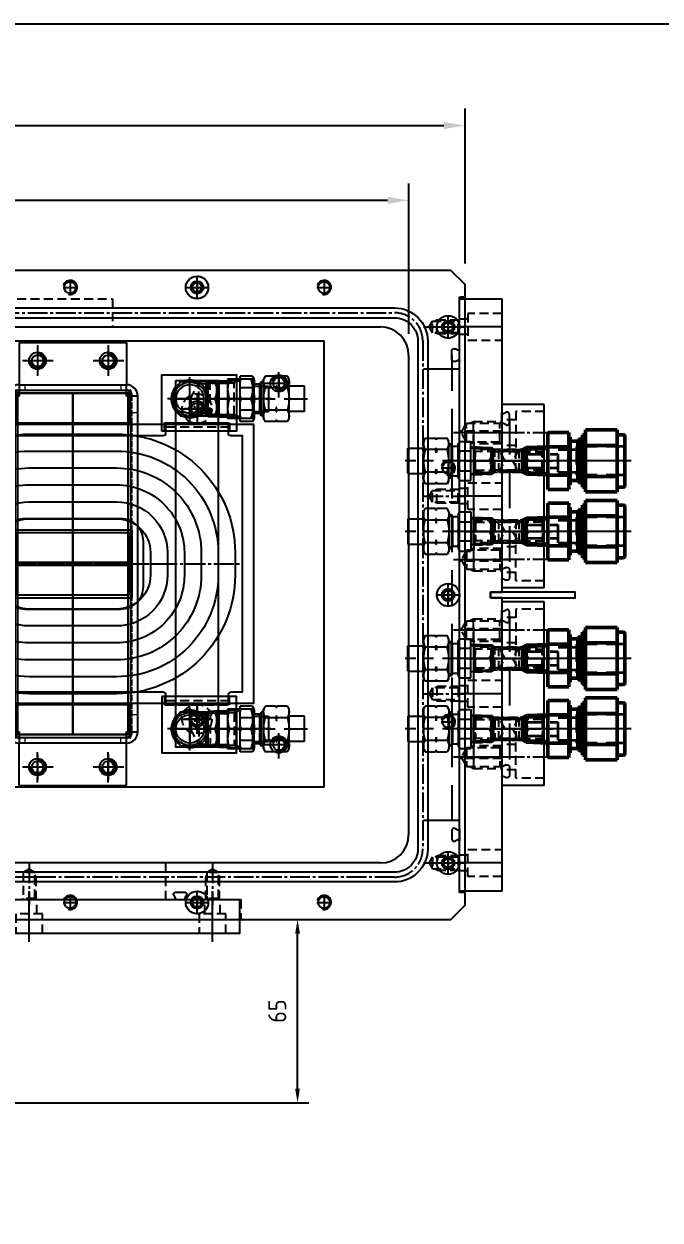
# Model space of a CAD drawing. Header units: millimetres. Extents: x -4251 to 2609, y -1673 to 4048.
# Drawn here: x -3861.2 to -3635.7, y 1297.9 to 1721.9 of the extents above; entities that cross this region are included whole.
import ezdxf

# ---------------------------------------------------------------- set-up
doc = ezdxf.new("R2010")
doc.units = ezdxf.units.MM
for name, pattern in [('CENTER', [50.8, 31.75, -6.35, 6.35, -6.35]), ('CENTER1', [10, 7, -1, 1, -1]), ('CENTER2', [28.575, 19.05, -3.175, 3.175, -3.175]), ('CHAIN', [0.3543, 0.2362, -0.0295, 0.0591, -0.0295]), ('DASHED', [0.2067, 0.1654, -0.0413]), ('HIDDEN', [9.525, 6.35, -3.175]), ('HIDDEN2', [4.7625, 3.175, -1.5875]), ('HIDDENX2', [19.05, 12.7, -6.35])]:
    doc.linetypes.add(name, pattern=pattern)
for name, color, linetype in [('______', 7, 'Continuous'), ('CENTER', 1, 'CENTER'), ('CL', 1, 'CENTER'), ('PV-529CA', 7, 'Continuous'), ('THIN', 3, 'Continuous'), ('가는실선', 6, 'Continuous'), ('가시적인 것(ISO)', 7, 'Continuous'), ('외형선', 7, 'Continuous'), ('중심선', 3, 'CENTER2'), ('피치선', 1, 'Continuous')]:
    doc.layers.add(name, color=color, linetype=linetype)
for name, color, linetype, lineweight in [('가려진 것(ISO)', 2, 'DASHED', 18), ('외형선(ISO)', 7, 'Continuous', 50), ('은선 (ISO)', 2, 'HIDDEN', 35), ('좁은 외형선(ISO)', 7, 'Continuous', 35), ('중심 표식(ISO)', 1, 'Continuous', 25), ('중심선(ISO)', 1, 'CENTER', 25)]:
    doc.layers.add(name, color=color, linetype=linetype, lineweight=lineweight)
doc.styles.get("Standard").update_dxf_attribs({"font": 'ISOCP.SHX', "bigfont": 'WHGTXT.SHX'})
doc.dimstyles.new('PS-2', dxfattribs={"dimscale": 2, "dimtxt": 3.2, "dimasz": 2.5, "dimexe": 2, "dimexo": 2.5, "dimgap": 2, "dimtad": 1, "dimtoh": 1, "dimrnd": 0.05, "dimzin": 12, "dimdsep": 46, "dimtxsty": 'Standard', "dimcen": 0, "dimclrt": 2, "dimazin": 3, "dimtfac": 1, "dimtofl": 0, "dimtmove": 0, "dimatfit": 3, "dimfxl": 0, "dimtolj": 1, "dimtzin": 0, "dimarcsym": 0})
doc.dimstyles.new('PS-3', dxfattribs={"dimscale": 3, "dimtxt": 3.2, "dimasz": 2.5, "dimexe": 2, "dimexo": 2.5, "dimgap": 2, "dimtad": 1, "dimtoh": 1, "dimrnd": 0.05, "dimzin": 12, "dimdsep": 46, "dimtxsty": 'Standard', "dimcen": 0, "dimclrt": 2, "dimazin": 3, "dimtfac": 1, "dimtofl": 0, "dimtmove": 0, "dimatfit": 3, "dimfxl": 0, "dimtolj": 1, "dimtzin": 0, "dimarcsym": 0})

# ---------------------------------------------------------------- blocks, each defined once
blk = doc.blocks.new('A$C56942CC3')
at = {"layer": 'PV-529CA'}
for p, q in [((4.5, 23.25), (-4.5, 23.25)), ((-4.5, 23.25), (-4.5, 17.75)), ((4.5, 23.25), (4.5, 17.75)), ((-7, 17.75), (-8.08, 17.12)), ((-8.08, 17.12), (-8.08, 13.5)), ((-6.06, 17.75), (-7, 17.75)), ((0, 17.75), (-6.06, 17.75)), ((-4.04, 13.5), (-4.04, 17.12)), ((6.06, 17.75), (0, 17.75)), ((4.04, 13.5), (4.04, 17.12)), ((7, 17.75), (6.06, 17.75)), ((7, 17.75), (8.08, 17.12)), ((8.08, 13.5), (8.08, 17.12)), ((-7.58, 13.25), (-8.08, 13.5)), ((-7.58, 13.25), (-8.08, 13)), ((-8.08, 13), (-8.08, 9.37)), ((-7.52, 13.25), (-7.58, 13.25)), ((-2.92, 13.25), (-4.6, 13.25)), ((-4.04, 9.37), (-4.04, 13)), ((4.6, 13.25), (2.92, 13.25)), ((4.04, 9.37), (4.04, 13)), ((7.58, 13.25), (7.52, 13.25)), ((7.58, 13.25), (8.08, 13.5)), ((7.58, 13.25), (8.08, 13)), ((8.08, 9.37), (8.08, 13)), ((-7, 8.75), (-8.08, 9.37)), ((-6.06, 8.75), (-7, 8.75)), ((0, 8.75), (-6.06, 8.75)), ((-6, 8.75), (-6, 7.85)), ((6.06, 8.75), (0, 8.75)), ((6, 8.75), (6, 7.85)), ((7, 8.75), (6.06, 8.75)), ((7, 8.75), (8.08, 9.37)), ((-6, 5.42), (-6.93, 4.88)), ((-6.93, 4.88), (-6.93, 0.92)), ((6, 7.85), (-6, 7.85)), ((-5.25, 7.42), (-6, 7.85)), ((-5.2, 5.42), (-6, 5.42)), ((5.25, 7.42), (-5.25, 7.42)), ((-5.25, 7.42), (-5.25, 5.42)), ((0, 5.42), (-5.2, 5.42)), ((-3.46, 0.92), (-3.46, 4.88)), ((5.2, 5.42), (0, 5.42)), ((3.46, 4.88), (3.46, 0.92)), ((6, 5.42), (5.2, 5.42)), ((5.25, 7.42), (6, 7.85)), ((5.25, 7.42), (5.25, 5.42)), ((6, 5.42), (6.93, 4.88)), ((6.93, 4.88), (6.93, 0.92)), ((-3.46, 0.92), (-6.93, 0.92)), ((-4.67, -6.58), (-4.9, 0.92)), ((3.46, 0.92), (-3.46, 0.92)), ((6.93, 0.92), (3.46, 0.92)), ((4.67, -6.58), (4.9, 0.92)), ((4.67, -6.58), (-4.67, -6.58)), ((-4.15, -7.08), (-4.67, -6.58)), ((4.15, -7.08), (-4.15, -7.08)), ((4.15, -7.08), (4.67, -6.58))]:
    blk.add_line(p, q, dxfattribs=at)
for points, weights in [([(-8.08, 17.12), (-7, 17.75), (-6.06, 17.75)], [1, 1.0379548493, 1]), ([(-6.06, 17.75), (-5.12, 17.75), (-4.04, 17.12)], [1, 1.0379548493, 1]), ([(-4.04, 17.12), (-1.88, 17.75), (0, 17.75)], [1, 1.0379548493, 1]), ([(0, 17.75), (1.88, 17.75), (4.04, 17.12)], [1, 1.0379548493, 1]), ([(4.04, 17.12), (5.12, 17.75), (6.06, 17.75)], [1, 1.0379548493, 1]), ([(6.06, 17.75), (7, 17.75), (8.08, 17.12)], [1, 1.0379548493, 1]), ([(-7.52, 13.25), (-7.79, 13.35), (-8.08, 13.5)], [1, 1.00259269997, 1]), ([(-8.08, 13), (-7.79, 13.14), (-7.52, 13.25)], [1, 1.00259269997, 1]), ([(-4.04, 13.5), (-4.33, 13.35), (-4.6, 13.25)], [1, 1.00259269997, 1]), ([(-4.6, 13.25), (-4.33, 13.14), (-4.04, 13)], [1, 1.00259269997, 1]), ([(-2.92, 13.25), (-3.46, 13.35), (-4.04, 13.5)], [1, 1.00259269997, 1]), ([(-4.04, 13), (-3.46, 13.14), (-2.92, 13.25)], [1, 1.00259269997, 1]), ([(4.04, 13.5), (3.46, 13.35), (2.92, 13.25)], [1, 1.00259269997, 1]), ([(2.92, 13.25), (3.46, 13.14), (4.04, 13)], [1, 1.00259269997, 1]), ([(4.6, 13.25), (4.33, 13.35), (4.04, 13.5)], [1, 1.00259269997, 1]), ([(4.04, 13), (4.33, 13.14), (4.6, 13.25)], [1, 1.00259269997, 1]), ([(8.08, 13.5), (7.79, 13.35), (7.52, 13.25)], [1, 1.00259269997, 1]), ([(7.52, 13.25), (7.79, 13.14), (8.08, 13)], [1, 1.00259269997, 1]), ([(-6.06, 8.75), (-7, 8.75), (-8.08, 9.37)], [1, 1.0379548493, 1]), ([(-4.04, 9.37), (-5.12, 8.75), (-6.06, 8.75)], [1, 1.0379548493, 1]), ([(0, 8.75), (-1.88, 8.75), (-4.04, 9.37)], [1, 1.0379548493, 1]), ([(4.04, 9.37), (1.88, 8.75), (0, 8.75)], [1, 1.0379548493, 1]), ([(6.06, 8.75), (5.12, 8.75), (4.04, 9.37)], [1, 1.0379548493, 1]), ([(8.08, 9.37), (7, 8.75), (6.06, 8.75)], [1, 1.0379548493, 1]), ([(-6.93, 4.88), (-6, 5.42), (-5.2, 5.42)], [1, 1.0379548493, 1]), ([(-5.2, 5.42), (-4.39, 5.42), (-3.46, 4.88)], [1, 1.0379548493, 1]), ([(-3.46, 4.88), (-1.61, 5.42), (0, 5.42)], [1, 1.0379548493, 1]), ([(0, 5.42), (1.61, 5.42), (3.46, 4.88)], [1, 1.0379548493, 1]), ([(3.46, 4.88), (4.39, 5.42), (5.2, 5.42)], [1, 1.0379548493, 1]), ([(5.2, 5.42), (6, 5.42), (6.93, 4.88)], [1, 1.0379548493, 1])]:
    blk.add_rational_spline(points, weights, degree=2, dxfattribs=at)
at = {"layer": '가는실선'}
for p, q in [((-5.5, 8.75), (-5.5, 7.56)), ((5.5, 8.75), (5.5, 7.56)), ((-4.9, 0.92), (-4.37, 0)), ((-4.15, -7.08), (-4.37, 0)), ((4.15, -7.08), (4.37, 0)), ((4.9, 0.92), (4.37, 0))]:
    blk.add_line(p, q, dxfattribs=at)
at = {"layer": '외형선'}
blk.add_line((-4.87, 0), (4.87, 0), dxfattribs=at)
at = {"layer": '중심선'}
blk.add_line((0, -8.08), (0, 24.25), dxfattribs=at)
blk = doc.blocks.new('A$C53572A4F')
at = {"layer": '외형선(ISO)'}
for p, q in [((-16.7, -8.8), (-16.7, 8.8)), ((-14, 9.3), (-16.2, 9.3)), ((-14, -11), (-14, 11)), ((-2.7, 11), (-14, 11)), ((-2.7, 11), (-2.7, -11)), ((-1.7, 9.3), (-2.7, 9.3)), ((-1.7, -9.3), (-1.7, 9.3)), ((3.2, -10.08), (3.2, 10.08)), ((3.2, 10.08), (10.6, 10.08)), ((10.6, 10.08), (10.6, -10.08)), ((-2.7, 5.5), (-14, 5.5)), ((-0.97, 7.94), (-1.7, 7.94)), ((-0.97, -7.94), (-0.97, 7.94)), ((0, 6.98), (-0.97, 7.94)), ((0, 6.98), (0, -6.98)), ((2.7, 6.98), (0, 6.98)), ((2.7, 8.45), (2.7, -8.45)), ((3.2, 8.45), (2.7, 8.45)), ((3.2, 5.04), (10.6, 5.04)), ((18.3, 4.74), (10.6, 4.98)), ((19.6, 4), (18.3, 4.74)), ((18.3, 4.74), (18.3, -4.74)), ((19.6, 4), (19.6, -4)), ((19.6, -4), (18.3, -4.74)), ((-2.7, -5.5), (-14, -5.5)), ((-0.97, -7.94), (-1.7, -7.94)), ((0, -6.98), (-0.97, -7.94)), ((2.7, -6.98), (0, -6.98)), ((3.2, -8.45), (2.7, -8.45)), ((3.2, -5.04), (10.6, -5.04)), ((18.3, -4.74), (10.6, -4.98)), ((-14, -9.3), (-16.2, -9.3)), ((-2.7, -11), (-14, -11)), ((-1.7, -9.3), (-2.7, -9.3)), ((3.2, -10.08), (10.6, -10.08))]:
    blk.add_line(p, q, dxfattribs=at)
for centre, start, end in [((-16.2, 8.8), 90, 180), ((-16.2, -8.8), 180, 270)]:
    blk.add_arc(centre, 0.5, start, end, dxfattribs=at)
at = {"layer": '은선 (ISO)'}
for p, q in [((-16.4, 5.09), (-16.7, 5.39)), ((-16.4, -5.09), (-16.4, 5.09)), ((-16.4, 5.09), (0.5, 5.09)), ((0.5, -5.09), (0.5, 5.09)), ((6.9, 4), (0.5, 4)), ((6.9, 4), (6.9, -4)), ((19.3, 2.4), (6.9, 2.4)), ((19.3, 2.4), (19.6, 2.7)), ((19.3, 2.4), (19.3, -2.4)), ((6.9, -4), (0.5, -4)), ((19.3, -2.4), (6.9, -2.4)), ((19.3, -2.4), (19.6, -2.7)), ((-16.4, -5.09), (-16.7, -5.39)), ((-16.4, -5.09), (0.5, -5.09))]:
    blk.add_line(p, q, dxfattribs=at)
at = {"layer": '좁은 외형선(ISO)'}
for p, q in [((18.3, 3.99), (10.6, 4.22)), ((10.6, -4.22), (18.3, -3.99))]:
    blk.add_line(p, q, dxfattribs=at)
at = {"layer": '중심선(ISO)', "linetype": 'CENTER'}
blk.add_line((-18.9, 0), (23.37, 0), dxfattribs=at)
blk = doc.blocks.new('A$C50AD6EAA')
at = {"color": 1, "linetype": 'CENTER1'}
for p, q in [((374, 138), (374, 148)), ((369, 143), (379, 143)), ((374, 10), (374, 20)), ((369, 15), (379, 15))]:
    blk.add_line(p, q, dxfattribs=at)
at = {"color": 30}
blk.add_lwpolyline([(5, 0), (390, 0), (390, 158), (5, 158), (5, 0)], dxfattribs=at)
blk.add_lwpolyline([(321.5, 17.5), (321.5, 140.5), (280.5, 140.5), (280.5, 17.5)], close=True, dxfattribs=at)
for centre in [(288.5, 151), (313.5, 151), (288.5, 7), (313.5, 7)]:
    blk.add_circle(centre, 2.07)
for centre, radius in [((374, 143), 3), ((345, 134), 2.75), ((345, 24), 2.75), ((374, 15), 3)]:
    blk.add_circle(centre, radius, dxfattribs=at)
at = {"color": 2, "linetype": 'HIDDEN2'}
for centre in [(345, 134), (345, 24)]:
    blk.add_circle(centre, 5.25, dxfattribs=at)
at = {"layer": 'CENTER'}
for p, q in [((345, 139.25), (345, 128.75)), ((339.75, 134), (350.25, 134)), ((345, 18.75), (345, 29.25)), ((339.75, 24), (350.25, 24))]:
    blk.add_line(p, q, dxfattribs=at)
at = {"layer": 'CL'}
for p, q in [((288.5, 155.5), (288.5, 146.5)), ((313.5, 155.5), (313.5, 146.5)), ((293, 151), (284, 151)), ((318, 151), (309, 151)), ((288.5, 11.5), (288.5, 2.5)), ((313.5, 11.5), (313.5, 2.5)), ((293, 7), (284, 7)), ((318, 7), (309, 7))]:
    blk.add_line(p, q, dxfattribs=at)
at = {"layer": '피치선'}
for centre in [(288.5, 151), (313.5, 151), (288.5, 7), (313.5, 7)]:
    blk.add_arc(centre, 2.5, 180, 90, dxfattribs=at)
blk = doc.blocks.new('A$C73990F27')
at = {"color": 30}
blk.add_lwpolyline([(0, 65), (15, 65), (15, -65), (0, -65)], close=True, dxfattribs=at)
for centre in [(7.5, 55), (7.5, -55)]:
    blk.add_circle(centre, 2.07)
at = {"layer": 'CL'}
for p, q in [((7.5, 59.5), (7.5, 50.5)), ((12, 55), (3, 55)), ((7.5, -50.5), (7.5, -59.5)), ((12, -55), (3, -55))]:
    blk.add_line(p, q, dxfattribs=at)
at = {"layer": '피치선'}
for centre in [(7.5, 55), (7.5, -55)]:
    blk.add_arc(centre, 2.5, 180, 90, dxfattribs=at)
blk = doc.blocks.new('A$C55996723')
at = {"color": 250}
for points in [[(-180.99, 78.07), (-191.49, 78.07), (-191.49, 38.07), (-180.99, 38.07)], [(-131.49, 77.57), (-131.49, 58.07), (-191.49, 58.07), (-191.49, 77.57)], [(-131.49, 78.07), (-141.99, 78.07), (-141.99, 38.07), (-131.49, 38.07)], [(-119.99, 78.07), (-130.49, 78.07), (-130.49, 38.07), (-119.99, 38.07)], [(-70.49, 77.57), (-70.49, 58.07), (-130.49, 58.07), (-130.49, 77.57)], [(-70.49, 78.07), (-80.99, 78.07), (-80.99, 38.07), (-70.49, 38.07)], [(-131.49, 58.07), (-131.49, 38.57), (-191.49, 38.57), (-191.49, 58.07)], [(-70.49, 58.07), (-70.49, 38.57), (-130.49, 38.57), (-130.49, 58.07)]]:
    blk.add_lwpolyline(points, close=True, dxfattribs=at)
blk = doc.blocks.new('A$C00384E26')
at = {"color": 1, "linetype": 'CENTER1'}
for p, q in [((5.64, 22.04), (5.64, 32.04)), ((10.64, 27.04), (0.64, 27.04))]:
    blk.add_line(p, q, dxfattribs=at)
at = {"layer": '가려진 것(ISO)', "ltscale": 2.795339}
for p, q in [((-13.36, 88.54), (-13.36, 90.54)), ((24.64, 90.54), (24.64, 88.54)), ((-13.36, -36.46), (-13.36, -34.46)), ((24.64, -34.46), (24.64, -36.46))]:
    blk.add_line(p, q, dxfattribs=at)
at = {"layer": '가려진 것(ISO)', "ltscale": 2.856945}
for p, q in [((-11.36, 90.54), (-11.36, 88.54)), ((22.64, 90.54), (22.64, 88.54)), ((-15.36, 80.54), (-17.36, 80.54)), ((28.64, 80.54), (26.64, 80.54)), ((-15.36, -26.46), (-17.36, -26.46)), ((28.64, -26.46), (26.64, -26.46)), ((-11.36, -34.46), (-11.36, -36.46)), ((22.64, -36.46), (22.64, -34.46))]:
    blk.add_line(p, q, dxfattribs=at)
at = {"layer": '가려진 것(ISO)', "ltscale": 13.194353}
for p, q in [((-15.36, 86.54), (-15.36, -32.46)), ((26.64, -32.46), (26.64, 86.54))]:
    blk.add_line(p, q, dxfattribs=at)
at = {"layer": '가려진 것(ISO)', "ltscale": 12.901145}
for p, q in [((24.64, 88.54), (-13.36, 88.54)), ((-13.36, -34.46), (24.64, -34.46))]:
    blk.add_line(p, q, dxfattribs=at)
at = {"layer": '가시적인 것(ISO)'}
for p, q in [((-13.36, 105.54), (-13.36, 90.54)), ((-13.36, 105.54), (24.64, 105.54)), ((24.64, 105.54), (24.64, 90.54)), ((-13.36, 90.54), (24.64, 90.54)), ((-13.36, 90.54), (-13.36, 86.54)), ((24.64, 86.54), (24.64, 90.54)), ((-17.36, 86.54), (-17.36, -32.46)), ((-13.36, 86.54), (-17.36, 86.54)), ((28.64, 86.54), (24.64, 86.54)), ((28.64, -32.46), (28.64, 86.54)), ((-17.36, -32.46), (-13.36, -32.46)), ((-13.36, -32.46), (-13.36, -36.46)), ((24.64, -32.46), (28.64, -32.46)), ((24.64, -36.46), (24.64, -32.46)), ((24.64, -36.46), (-13.36, -36.46)), ((-13.36, -51.46), (-13.36, -36.46)), ((24.64, -51.46), (24.64, -36.46)), ((-13.24, -51.46), (24.52, -51.46))]:
    blk.add_line(p, q, dxfattribs=at)
for centre in [(-6.86, 99.04), (18.14, 99.04), (-6.86, -44.96), (18.14, -44.96)]:
    blk.add_circle(centre, 3, dxfattribs=at)
for centre, radius, start, end in [((-13.36, 86.54), 4, 90, 180), ((24.64, 86.54), 4, 0, 90), ((-13.36, 86.54), 2, 90, 180), ((24.64, 86.54), 2, 0, 90), ((-13.36, -32.46), 4, 180, 270), ((-13.36, -32.46), 2, 180, 270), ((24.64, -32.46), 2, 270, 0), ((24.64, -32.46), 4, 270, 0)]:
    blk.add_arc(centre, radius, start, end, dxfattribs=at)
at = {"layer": '중심 표식(ISO)', "linetype": 'CHAIN', "ltscale": 8.333956}
for p, q in [((-6.86, 104.54), (-6.86, 93.54)), ((18.14, 104.54), (18.14, 93.54)), ((-1.36, 99.04), (-12.36, 99.04)), ((23.64, 99.04), (12.64, 99.04)), ((-6.86, -50.46), (-6.86, -39.46)), ((18.14, -50.46), (18.14, -39.46)), ((-1.36, -44.96), (-12.36, -44.96)), ((23.64, -44.96), (12.64, -44.96))]:
    blk.add_line(p, q, dxfattribs=at)
blk = doc.blocks.new('A$C3442462C')
at = {"color": 1}
blk.add_lwpolyline([(-1, 0), (-1, -20), (25.5, -20), (25.5, 0)], close=True, dxfattribs=at)
blk.add_circle((9, -11.5), 5.85)
blk.add_circle((9, -11.5), 5, dxfattribs=at)
at = {"layer": '______', "color": 2, "linetype": 'HIDDEN2'}
for p, q in [((0, 0), (0, -1.5)), ((23, -3), (23, 0)), ((0, -1.5), (0, -3)), ((23, -1.5), (0, -1.5)), ((0, -3), (23, -3)), ((12.09, -6.2), (12.09, -16.8)), ((16.1, -5.22), (16.1, -17.78))]:
    blk.add_line(p, q, dxfattribs=at)
for points in [[(24.62, -5.81), (12.09, -6.2), (9.03, -11.5), (12.09, -16.8), (24.62, -17.19)], [(25.5, -4.92), (16.1, -5.22), (14.53, -6.12)], [(25.5, -4.92), (24.62, -5.81), (24.62, -17.19), (25.5, -18.08)], [(14.53, -16.88), (16.1, -17.78), (25.5, -18.08)]]:
    blk.add_lwpolyline(points, dxfattribs=at)
at = {"layer": 'CENTER'}
for p, q in [((9, -4.92), (9, -18.08)), ((2.42, -11.5), (15.58, -11.5)), ((25.5, -11.5), (9.03, -11.5))]:
    blk.add_line(p, q, dxfattribs=at)
at = {"layer": 'THIN'}
blk.add_arc((9, -11.5), 6.58, 255, 165, dxfattribs=at)
blk = doc.blocks.new('A$C3D0638FC')
h = blk.add_hatch()
h.set_pattern_fill('ANSI31', color=4, scale=0.2)
h.set_pattern_definition([(45, (1395.9239, -1539.4332), (-0.4490128, 0.4490128), [])])
edge = h.paths.add_edge_path()
edge.add_arc((-9, -7), 6, 0, 360)
at = {"color": 1, "linetype": 'CENTER1'}
for p, q in [((-9, -0.14), (-9, -13.86)), ((-15.86, -7), (-2.14, -7)), ((-9, -7.5), (-9, -34.5))]:
    blk.add_line(p, q, dxfattribs=at)
at = {"color": 1}
blk.add_lwpolyline([(3, -34.5), (-17, -34.5), (-17, 1), (3, 1)], close=True, dxfattribs=at)
blk.add_circle((-9, -7), 6.25, dxfattribs=at)
at = {"color": 4}
blk.add_circle((-9, -7), 6, dxfattribs=at)
at = {"layer": '______', "color": 2, "linetype": 'HIDDEN2'}
for p, q in [((0, -33.5), (0, 0)), ((0, 0), (3, 0)), ((1.5, 0), (1.5, -33.5)), ((-14, -10.5), (-4, -10.5)), ((-7, -14), (-7, -20)), ((-5, -14.54), (-5, -19.46)), ((-14.3, -21.09), (-3.7, -21.09)), ((-15.28, -25.1), (-2.72, -25.1)), ((-0.5, -32.5), (-0.5, -34.5)), ((1.5, -33.5), (0, -33.5)), ((3, -33.5), (1.5, -33.5))]:
    blk.add_line(p, q, dxfattribs=at)
for points in [[(-14, -20.91), (-14, -10.5), (-9, -7.5), (-4, -10.5), (-4, -20.91)], [(-17, -14), (-7, -14), (-6.06, -14.54)], [(-17, -14), (-16.46, -14.54), (-16.46, -19.46), (-17, -20)], [(-16.46, -14.54), (-5, -14.54), (-3.58, -17), (-5, -19.46), (-16.46, -19.46)], [(-6.06, -19.46), (-7, -20), (-17, -20)], [(-14.69, -33.62), (-14.3, -21.09), (-9, -18.03), (-3.7, -21.09), (-3.31, -33.62)], [(-15.58, -34.5), (-15.28, -25.1), (-14.38, -23.53)], [(-3.62, -23.53), (-2.72, -25.1), (-2.42, -34.5)], [(-15.58, -34.5), (-14.69, -33.62), (-3.31, -33.62), (-2.42, -34.5)]]:
    blk.add_lwpolyline(points, dxfattribs=at)
blk.add_circle((-9, -7), 5, dxfattribs=at)
at = {"layer": 'CENTER'}
blk.add_line((-17, -17), (-3.58, -17), dxfattribs=at)
blk = doc.blocks.new('A$C2B371526')
at = {"layer": 'PV-529CA'}
for p, q in [((4.5, 34.83), (-4.5, 34.83)), ((-4.5, 34.83), (-4.5, 29.33)), ((4.5, 34.83), (4.5, 29.33)), ((-7, 29.33), (-8.08, 28.7)), ((-8.08, 28.7), (-8.08, 25.08)), ((-6.06, 29.33), (-7, 29.33)), ((0, 29.33), (-6.06, 29.33)), ((-4.04, 25.08), (-4.04, 28.7)), ((6.06, 29.33), (0, 29.33)), ((4.04, 28.7), (4.04, 25.08)), ((7, 29.33), (6.06, 29.33)), ((7, 29.33), (8.08, 28.7)), ((8.08, 28.7), (8.08, 25.08)), ((-7.58, 24.83), (-8.08, 25.08)), ((-7.58, 24.83), (-8.08, 24.58)), ((-8.08, 24.58), (-8.08, 20.96)), ((-7.52, 24.83), (-7.58, 24.83)), ((-2.92, 24.83), (-4.6, 24.83)), ((-4.04, 20.96), (-4.04, 24.58)), ((4.6, 24.83), (2.92, 24.83)), ((4.04, 24.58), (4.04, 20.96)), ((7.58, 24.83), (7.52, 24.83)), ((7.58, 24.83), (8.08, 25.08)), ((7.58, 24.83), (8.08, 24.58)), ((8.08, 24.58), (8.08, 20.96)), ((-7, 20.33), (-8.08, 20.96)), ((-7, 17), (-8.08, 16.37)), ((-6.06, 20.33), (-7, 20.33)), ((-6.06, 17), (-7, 17)), ((0, 20.33), (-6.06, 20.33)), ((0, 17), (-6.06, 17)), ((-6, 20.33), (-6, 19.43)), ((6, 19.43), (-6, 19.43)), ((-5.25, 19), (-6, 19.43)), ((5.25, 19), (-5.25, 19)), ((-5.25, 19), (-5.25, 17)), ((6.06, 20.33), (0, 20.33)), ((6.06, 17), (0, 17)), ((5.25, 19), (6, 19.43)), ((5.25, 19), (5.25, 17)), ((6, 20.33), (6, 19.43)), ((7, 20.33), (6.06, 20.33)), ((7, 17), (6.06, 17)), ((7, 20.33), (8.08, 20.96)), ((7, 17), (8.08, 16.37)), ((-8.08, 16.37), (-8.08, 12)), ((-4.04, 12), (-4.04, 16.37)), ((4.04, 16.37), (4.04, 12)), ((8.08, 16.37), (8.08, 12)), ((-4.04, 12), (-8.08, 12)), ((-6.3, 0.7), (-6.65, 12)), ((4.04, 12), (-4.04, 12)), ((8.08, 12), (4.04, 12)), ((6.3, 0.7), (6.65, 12)), ((6.3, 0.7), (-6.3, 0.7)), ((-5.57, 0), (-6.3, 0.7)), ((5.57, 0), (-5.57, 0)), ((5.57, 0), (6.3, 0.7))]:
    blk.add_line(p, q, dxfattribs=at)
for points, weights in [([(-8.08, 28.7), (-7, 29.33), (-6.06, 29.33)], [1, 1.0379548493, 1]), ([(-6.06, 29.33), (-5.12, 29.33), (-4.04, 28.7)], [1, 1.0379548493, 1]), ([(-4.04, 28.7), (-1.88, 29.33), (0, 29.33)], [1, 1.0379548493, 1]), ([(0, 29.33), (1.88, 29.33), (4.04, 28.7)], [1, 1.0379548493, 1]), ([(4.04, 28.7), (5.12, 29.33), (6.06, 29.33)], [1, 1.0379548493, 1]), ([(6.06, 29.33), (7, 29.33), (8.08, 28.7)], [1, 1.0379548493, 1]), ([(-7.52, 24.83), (-7.79, 24.93), (-8.08, 25.08)], [1, 1.00259269997, 1]), ([(-8.08, 24.58), (-7.79, 24.73), (-7.52, 24.83)], [1, 1.00259269997, 1]), ([(-4.04, 25.08), (-4.33, 24.93), (-4.6, 24.83)], [1, 1.00259269997, 1]), ([(-4.6, 24.83), (-4.33, 24.73), (-4.04, 24.58)], [1, 1.00259269997, 1]), ([(-2.92, 24.83), (-3.46, 24.93), (-4.04, 25.08)], [1, 1.00259269997, 1]), ([(-4.04, 24.58), (-3.46, 24.73), (-2.92, 24.83)], [1, 1.00259269997, 1]), ([(4.04, 25.08), (3.46, 24.93), (2.92, 24.83)], [1, 1.00259269997, 1]), ([(2.92, 24.83), (3.46, 24.73), (4.04, 24.58)], [1, 1.00259269997, 1]), ([(4.6, 24.83), (4.33, 24.93), (4.04, 25.08)], [1, 1.00259269997, 1]), ([(4.04, 24.58), (4.33, 24.73), (4.6, 24.83)], [1, 1.00259269997, 1]), ([(8.08, 25.08), (7.79, 24.93), (7.52, 24.83)], [1, 1.00259269997, 1]), ([(7.52, 24.83), (7.79, 24.73), (8.08, 24.58)], [1, 1.00259269997, 1]), ([(-6.06, 20.33), (-7, 20.33), (-8.08, 20.96)], [1, 1.0379548493, 1]), ([(-8.08, 16.37), (-7, 17), (-6.06, 17)], [1, 1.0379548493, 1]), ([(-4.04, 20.96), (-5.12, 20.33), (-6.06, 20.33)], [1, 1.0379548493, 1]), ([(-6.06, 17), (-5.12, 17), (-4.04, 16.37)], [1, 1.0379548493, 1]), ([(0, 20.33), (-1.88, 20.33), (-4.04, 20.96)], [1, 1.0379548493, 1]), ([(-4.04, 16.37), (-1.88, 17), (0, 17)], [1, 1.0379548493, 1]), ([(4.04, 20.96), (1.88, 20.33), (0, 20.33)], [1, 1.0379548493, 1]), ([(0, 17), (1.88, 17), (4.04, 16.37)], [1, 1.0379548493, 1]), ([(6.06, 20.33), (5.12, 20.33), (4.04, 20.96)], [1, 1.0379548493, 1]), ([(4.04, 16.37), (5.12, 17), (6.06, 17)], [1, 1.0379548493, 1]), ([(8.08, 20.96), (7, 20.33), (6.06, 20.33)], [1, 1.0379548493, 1]), ([(6.06, 17), (7, 17), (8.08, 16.37)], [1, 1.0379548493, 1])]:
    blk.add_rational_spline(points, weights, degree=2, dxfattribs=at)
at = {"layer": '가는실선'}
for p, q in [((-5.5, 20.33), (-5.5, 19.14)), ((5.5, 20.33), (5.5, 19.14)), ((-6.65, 12), (-5.91, 10.72)), ((-5.57, 0), (-5.91, 10.72)), ((5.57, 0), (5.91, 10.72)), ((6.65, 12), (5.91, 10.72))]:
    blk.add_line(p, q, dxfattribs=at)
at = {"layer": '외형선'}
blk.add_line((-6.61, 10.72), (6.61, 10.72), dxfattribs=at)
at = {"layer": '중심선'}
blk.add_line((0, -1), (0, 35.83), dxfattribs=at)
blk = doc.blocks.new('A$C0AC06104')
at = {"layer": 'PV-529CA'}
for p, q in [((-18.33, 6), (-14.5, 6)), ((-14.5, 7), (-14.5, 0)), ((-5.5, 7), (-14.5, 7)), ((-5.5, 7), (-5.5, 0)), ((-5.5, 4.5), (0, 4.5)), ((0, 4.5), (0, -4.5)), ((-14.5, 0), (-14.5, -7)), ((-5.5, 0), (-5.5, -7)), ((-18.33, -6), (-14.5, -6)), ((-5.5, -7), (-14.5, -7)), ((-5.5, -4.5), (0, -4.5))]:
    blk.add_line(p, q, dxfattribs=at)
at = {"layer": '가는실선'}
for p, q in [((-18.33, 6), (-17.46, 5.5)), ((-17.46, 5.5), (-14.5, 5.5)), ((-18.33, -6), (-17.46, -5.5)), ((-17.46, -5.5), (-14.5, -5.5))]:
    blk.add_line(p, q, dxfattribs=at)
at = {"layer": '외형선'}
for p, q in [((-31.29, 6), (-34.76, 0)), ((-18.33, 6), (-31.29, 6)), ((-18.33, -6), (-18.33, 6)), ((-17.46, -6), (-17.46, 6)), ((-10.25, 7), (-10, 6.02)), ((-10, 6.02), (-9.75, 7)), ((-10, 6.02), (-10, 7)), ((-34.76, 0), (-31.29, -6)), ((-10.25, 0), (-10, 0.98)), ((-10, 0.98), (-9.75, 0)), ((-10, -0.98), (-10, 0.98)), ((-9.75, 0), (-10, -0.98)), ((-9.75, 0), (-6.13, 0)), ((-18.87, 0), (-34.76, 0)), ((-13.87, 0), (-10.25, 0)), ((-10, -0.98), (-10.25, 0)), ((-31.29, -6), (-18.33, -6)), ((-10.25, -7), (-10, -6.02)), ((-10, -6.02), (-9.75, -7)), ((-10, -6.02), (-10, -7))]:
    blk.add_line(p, q, dxfattribs=at)
for centre, radius, start, end in [((-27.83, 0), 6.65, 124.4562, 175.5438), ((-27.83, 0), 6.65, 64.4562, 115.5438), ((-26.99, 3), 8.67, 339.7438, 20.2562), ((-4.39, 3.5), 10.11, 159.7438, 200.2562), ((-15.61, 3.5), 10.11, 339.7438, 20.2562), ((-27.83, 0), 6.65, 184.4562, 235.5438), ((-26.99, -3), 8.67, 339.7438, 20.2562), ((-4.39, -3.5), 10.11, 159.7438, 200.2562), ((-15.61, -3.5), 10.11, 339.7438, 20.2562), ((-27.83, 0), 6.65, 244.4562, 295.5438)]:
    blk.add_arc(centre, radius, start, end, dxfattribs=at)
at = {"layer": '중심선'}
for p, q in [((-27.83, -7.65), (-27.83, 7.65)), ((1, 0), (-35.76, 0))]:
    blk.add_line(p, q, dxfattribs=at)
blk = doc.blocks.new('A$C10AA5ACB')
at = {"color": 1, "linetype": 'CENTER1'}
for p, q in [((-12.5, -123), (-12.5, -21)), ((-12.5, -88), (-12.5, -56)), ((-72.5, -72), (47.5, -72)), ((-45, -72), (20, -72))]:
    blk.add_line(p, q, dxfattribs=at)
at = {"color": 3}
for p, q in [((8.5, -60), (-33.5, -60)), ((-33.5, -60), (-33.5, -84)), ((8.5, -84), (8.5, -60)), ((-33.5, -84), (8.5, -84))]:
    blk.add_line(p, q, dxfattribs=at)
blk.add_lwpolyline([(-62, -22.5), (51.5, -22.5), (51.5, -121.5), (-62, -121.5), (-72, -111.5), (-72, -32.5)], close=True, dxfattribs=at)
for points in [[(-28, -26), (3, -26, -0.414214), (45, -68), (45, -76, -0.414214), (3, -118), (-28, -118, -0.414214), (-70, -76), (-70, -68, -0.414214)], [(-28, -32), (3, -32, -0.414214), (39, -68), (39, -76, -0.414214), (3, -112), (-28, -112, -0.414214), (-64, -76), (-64, -68, -0.414214)], [(-28, -38), (3, -38, -0.414214), (33, -68), (33, -76, -0.414214), (3, -106), (-28, -106, -0.414214), (-58, -76), (-58, -68, -0.414214)], [(-28, -44), (3, -44, -0.414214), (27, -68), (27, -76, -0.414214), (3, -100), (-28, -100, -0.414214), (-52, -76), (-52, -68, -0.414214)], [(-28, -50), (3, -50, -0.414214), (21, -68), (21, -76, -0.414214), (3, -94), (-28, -94, -0.414214), (-46, -76), (-46, -68, -0.414214)], [(-28, -56), (3, -56, -0.414214), (15, -68), (15, -76, -0.414214), (3, -88), (-28, -88, -0.414214), (-40, -76), (-40, -68, -0.414214)]]:
    blk.add_lwpolyline(points, format="xyb", close=True)
at = {"layer": '______', "color": 1}
blk.add_lwpolyline([(20.5, -118.5, 0.414214), (19.5, -117.5), (-59.5, -117.5), (-69.5, -107.5), (-75.5, -107.5), (-75.5, -75), (-39.5, -75), (-37.5, -77), (-37.5, -80, 0.414214), (-29.5, -88), (4.5, -88, 0.414214), (12.5, -80), (12.5, -64, 0.414214), (4.5, -56), (-29.5, -56, 0.414214), (-37.5, -64), (-37.5, -67), (-39.5, -69), (-75.5, -69), (-75.5, -36.5), (-69.5, -36.5), (-59.5, -26.5), (19.5, -26.5, 0.414214), (20.5, -25.5), (20.5, -22), (42.5, -22), (42.5, -25.5, 0.414214), (43.5, -26.5), (47.5, -26.5), (47.5, -117.5), (43.5, -117.5, 0.414214), (42.5, -118.5), (42.5, -122), (20.5, -122)], format="xyb", close=True, dxfattribs=at)
for name, p in [('A$C00384E26', (-18.14, -99.04)), ('A$C0AC06104', (56.83, -13.5)), ('A$C2B371526', (-84.5, -45.72)), ('A$C3D0638FC', (-75.5, -74.5)), ('A$C3442462C', (20, -119)), ('A$C0AC06104', (56.83, -130.5))]:
    blk.add_blockref(name, p)
at = {"xscale": -1, "rotation": 180}
for name, p in [('A$C3442462C', (20, -25)), ('A$C3D0638FC', (-75.5, -69.5)), ('A$C2B371526', (-84.5, -98.28))]:
    blk.add_blockref(name, p, dxfattribs=at)
for name, p, rotation in [('A$C2B371526', (34.78, -13.5), 270), ('A$C55996723', (45.57, 58.99), 90), ('A$C2B371526', (34.78, -130.5), 270)]:
    blk.add_blockref(name, p, dxfattribs=dict(rotation=rotation))
blk = doc.blocks.new('A$C3DE1099D')
for name, p in [('A$C50AD6EAA', (-390, 0)), ('A$C10AA5ACB', (-76.5, 151)), ('A$C73990F27', (-52.5, 79))]:
    blk.add_blockref(name, p)
blk = doc.blocks.new('*D900')
at = {"color": 0, "lineweight": -2}
for p, q in [((-4144.84, 1611.97), (-4144.84, 1665.34)), ((-3724.84, 1611.97), (-3724.84, 1665.34)), ((-4137.34, 1659.34), (-3732.34, 1659.34))]:
    blk.add_line(p, q, dxfattribs=at)
at = {"color": 0}
for points in [[(-4137.34, 1660.59), (-4137.34, 1658.09), (-4144.84, 1659.34)], [(-3732.34, 1660.59), (-3732.34, 1658.09), (-3724.84, 1659.34)]]:
    blk.add_solid(points, dxfattribs=at)
at = {"layer": 'DEFPOINTS', "color": 0}
for p in [(-3724.84, 1659.34), (-4144.84, 1604.47), (-3724.84, 1604.47)]:
    blk.add_point(p, dxfattribs=at)
at = {"color": 2, "insert": (-3934.84, 1670.14), "char_height": 9.6, "attachment_point": 5}
blk.add_mtext('\\A1;420', dxfattribs=at)
blk = doc.blocks.new('*D902')
at = {"color": 0, "lineweight": -2}
for p, q in [((-4164.84, 1636.97), (-4164.84, 1691.84)), ((-3704.84, 1636.97), (-3704.84, 1691.84)), ((-4157.34, 1685.84), (-3712.34, 1685.84))]:
    blk.add_line(p, q, dxfattribs=at)
at = {"color": 0}
for points in [[(-4157.34, 1687.09), (-4157.34, 1684.59), (-4164.84, 1685.84)], [(-3712.34, 1687.09), (-3712.34, 1684.59), (-3704.84, 1685.84)]]:
    blk.add_solid(points, dxfattribs=at)
at = {"layer": 'DEFPOINTS', "color": 0}
for p in [(-3704.84, 1685.84), (-4164.84, 1629.47), (-3704.84, 1629.47)]:
    blk.add_point(p, dxfattribs=at)
at = {"color": 2, "insert": (-3934.84, 1696.64), "char_height": 9.6, "attachment_point": 5}
blk.add_mtext('\\A1;460', dxfattribs=at)
blk = doc.blocks.new('A$C277B6F04')
at = {"color": 252, "linetype": 'HIDDEN2'}
for p, q in [((9.71, -3.12), (9.71, 4.88)), ((12.21, -2.44), (12.21, 4.21))]:
    blk.add_line(p, q, dxfattribs=at)
for points in [[(10.88, 4.21), (9.71, 4.88), (-5.29, 4.88)], [(-5.29, -3.12), (-4.61, -2.44), (-4.61, 4.21), (-5.29, 4.88)], [(-4.61, -2.44), (12.21, -2.44), (14.13, 0.88), (12.21, 4.21), (-4.61, 4.21)], [(-5.29, -3.12), (9.71, -3.12), (10.88, -2.44)]]:
    blk.add_lwpolyline(points, dxfattribs=at)
at = {"layer": 'CENTER', "color": 252}
blk.add_line((-8.29, 0.88), (16.79, 0.88), dxfattribs=at)
blk = doc.blocks.new('A$C4A8E0548')
at = {"color": 2, "linetype": 'HIDDENX2'}
for p, q in [((-2.23, 1.13), (-1.78, 2.14)), ((-2.14, 2.7), (2.14, 2.7)), ((-1.5, 0), (1.5, 0)), ((1.78, 2.14), (2.23, 1.13))]:
    blk.add_line(p, q, dxfattribs=at)
for centre, radius, start, end in [((-1.5, 0.8), 0.8, 156, 228.5904), ((-2.14, 2.3), 0.4, 336, 90), ((-1.5, 0.8), 0.8, 228.5904, 270), ((1.5, 0.8), 0.8, 270, 311.4096), ((2.14, 2.3), 0.4, 90, 204), ((1.5, 0.8), 0.8, 311.4096, 24)]:
    blk.add_arc(centre, radius, start, end, dxfattribs=at)
blk = doc.blocks.new('A$C4D4A009A')
at = {"color": 1}
for p, q in [((60.69, -7.52), (45.69, -7.52)), ((45.69, -7.52), (45.69, -72.52)), ((45.69, -17.52), (35.69, -17.52)), ((35.69, -17.52), (35.69, -62.52)), ((35.69, -62.52), (45.69, -62.52)), ((60.69, -72.52), (45.69, -72.52))]:
    blk.add_line(p, q, dxfattribs=at)
at = {"color": 2, "linetype": 'HIDDENX2'}
blk.add_line((48.39, -12.52), (48.39, -67.52), dxfattribs=at)
at = {"color": 2, "linetype": 'HIDDEN2'}
for p, q in [((60.69, -10.02), (50.69, -10.02)), ((50.69, -10.02), (50.69, -25.02)), ((50.69, -13.02), (45.69, -13.02)), ((41.89, -32.19), (41.89, -22.85)), ((44.61, -23.52), (51.77, -23.52)), ((44.61, -31.53), (44.61, -23.52)), ((50.69, -22.02), (45.69, -22.02)), ((60.69, -25.02), (50.69, -25.02)), ((51.77, -23.52), (51.77, -31.53)), ((54.49, -22.85), (54.49, -32.19)), ((44.61, -31.52), (51.77, -31.52)), ((41.89, -57.19), (41.89, -47.85)), ((44.61, -48.52), (51.77, -48.52)), ((44.61, -56.53), (44.61, -48.52)), ((51.77, -48.52), (51.77, -56.53)), ((54.49, -47.85), (54.49, -57.19)), ((60.69, -55.02), (50.69, -55.02)), ((50.69, -70.02), (50.69, -55.02)), ((44.61, -56.52), (51.77, -56.52)), ((50.69, -58.02), (45.69, -58.02)), ((50.69, -67.02), (45.69, -67.02)), ((60.69, -70.02), (50.69, -70.02))]:
    blk.add_line(p, q, dxfattribs=at)
at = {"color": 1, "linetype": 'CENTER1'}
for p, q in [((63.69, -17.52), (42.69, -17.52)), ((32.69, -27.52), (63.69, -27.52)), ((32.69, -52.52), (63.69, -52.52)), ((63.69, -62.52), (42.69, -62.52))]:
    blk.add_line(p, q, dxfattribs=at)
at = {"color": 1}
blk.add_lwpolyline([(60.69, -72.52), (60.69, -7.52)], dxfattribs=at)
at = {"color": 2, "linetype": 'HIDDEN2'}
for points in [[(42.95, -23.47), (41.89, -22.85), (35.69, -22.66)], [(35.69, -32.39), (36.29, -31.79), (36.29, -23.26), (35.69, -22.66)], [(36.29, -31.79), (44.61, -31.53), (46.92, -27.52), (44.61, -23.52), (36.29, -23.26)], [(60.09, -23.26), (51.77, -23.52), (49.46, -27.52), (51.77, -31.53), (60.09, -31.79)], [(60.69, -22.66), (54.49, -22.85), (53.42, -23.47)], [(60.69, -22.66), (60.09, -23.26), (60.09, -31.79), (60.69, -32.39)], [(35.69, -32.39), (41.89, -32.19), (42.95, -31.58)], [(53.42, -31.58), (54.49, -32.19), (60.69, -32.39)], [(42.95, -48.47), (41.89, -47.85), (35.69, -47.66)], [(35.69, -57.39), (36.29, -56.79), (36.29, -48.26), (35.69, -47.66)], [(36.29, -56.79), (44.61, -56.53), (46.92, -52.52), (44.61, -48.52), (36.29, -48.26)], [(60.09, -48.26), (51.77, -48.52), (49.46, -52.52), (51.77, -56.53), (60.09, -56.79)], [(60.69, -47.66), (54.49, -47.85), (53.42, -48.47)], [(60.69, -47.66), (60.09, -48.26), (60.09, -56.79), (60.69, -57.39)], [(35.69, -57.39), (41.89, -57.19), (42.95, -56.58)], [(53.42, -56.58), (54.49, -57.19), (60.69, -57.39)]]:
    blk.add_lwpolyline(points, dxfattribs=at)
at = {"layer": 'CENTER'}
for p, q in [((40.69, -27.52), (42.49, -27.52)), ((40.69, -52.52), (42.49, -52.52))]:
    blk.add_line(p, q, dxfattribs=at)
for name, p, rotation in [('A$C4A8E0548', (48.39, -12.52), 90), ('A$C277B6F04', (55.4, -51.64), 180)]:
    blk.add_blockref(name, p, dxfattribs=dict(rotation=rotation))
blk.add_blockref('A$C277B6F04', (40.98, -28.41))
at = {"xscale": -1}
blk.add_blockref('A$C277B6F04', (55.4, -28.41), dxfattribs=at)
for name, p, rotation in [('A$C277B6F04', (40.98, -51.64), 180), ('A$C4A8E0548', (48.39, -67.52), 90)]:
    blk.add_blockref(name, p, dxfattribs=dict(at, rotation=rotation))
blk = doc.blocks.new('A$C64EC0FDF')
at = {"color": 2, "linetype": 'HIDDEN2'}
for p, q in [((-71.75, -5), (-71.75, 0)), ((-12.25, -5), (-12.25, 0)), ((-6.75, -5), (-6.75, 0))]:
    blk.add_line(p, q, dxfattribs=at)
at = {"color": 11}
blk.add_lwpolyline([(-151, -12), (-300, -12), (-300, 0), (0, 0), (0, -12), (-149, -12)], dxfattribs=at)
at = {"color": 2, "linetype": 'HIDDEN2'}
for points in [[(-69.75, -12), (-69.75, -5), (-79.25, -5), (-79.25, -12)], [(-4.75, -12), (-4.75, -5), (-14.25, -5), (-14.25, -12)]]:
    blk.add_lwpolyline(points, dxfattribs=at)
at = {"layer": 'CENTER'}
for p, q in [((-74.5, -15), (-74.5, 3)), ((-9.5, -15), (-9.5, 3))]:
    blk.add_line(p, q, dxfattribs=at)
blk = doc.blocks.new('A$C6B871E87')
at = {"color": 2, "linetype": 'HIDDEN2'}
for p, q in [((-4.76, 4.56), (-4.76, -3.44)), ((-7.26, 3.88), (-7.26, -2.77))]:
    blk.add_line(p, q, dxfattribs=at)
for points in [[(5.24, 4.56), (-4.76, 4.56), (-5.93, 3.88)], [(5.24, 4.56), (4.57, 3.88), (4.57, -2.77), (5.24, -3.44)], [(4.57, 3.88), (-7.26, 3.88), (-9.17, 0.56), (-7.26, -2.77), (4.57, -2.77)], [(-5.93, -2.77), (-4.76, -3.44), (5.24, -3.44)]]:
    blk.add_lwpolyline(points, dxfattribs=at)
at = {"layer": 'CENTER'}
blk.add_line((7.74, 0.56), (-11.83, 0.56), dxfattribs=at)
blk = doc.blocks.new('A$C0AEB2180')
at = {"color": 2, "linetype": 'HIDDEN2'}
for p, q in [((3, 2.75), (0, 2.75)), ((3, -2.75), (0, -2.75)), ((15, -37), (0, -37)), ((3, -57.25), (0, -57.25)), ((3, -62.75), (0, -62.75)), ((15, -83), (0, -83)), ((15, -107), (0, -107)), ((3, -127.25), (0, -127.25)), ((3, -132.75), (0, -132.75)), ((15, -153), (0, -153)), ((3, -187.25), (0, -187.25)), ((3, -192.75), (0, -192.75))]:
    blk.add_line(p, q, dxfattribs=at)
at = {"color": 11}
for p, q in [((11, -96), (11, -94)), ((11, -94), (15, -94)), ((15, -96), (11, -96))]:
    blk.add_line(p, q, dxfattribs=at)
blk.add_lwpolyline([(15, -96), (15, -200), (0, -200), (0, 10), (15, 10), (15, -94)], dxfattribs=at)
at = {"color": 2, "linetype": 'HIDDEN2'}
for points in [[(15, 4.75), (3, 4.75), (3, -4.75), (15, -4.75)], [(15, -64.75), (3, -64.75), (3, -55.25), (15, -55.25)], [(15, -134.75), (3, -134.75), (3, -125.25), (15, -125.25)], [(15, -194.75), (3, -194.75), (3, -185.25), (15, -185.25)]]:
    blk.add_lwpolyline(points, dxfattribs=at)
at = {"layer": 'CENTER'}
for p, q in [((15, 0), (0, 0)), ((15, -60), (0, -60)), ((15, -130), (0, -130)), ((15, -190), (0, -190))]:
    blk.add_line(p, q, dxfattribs=at)
at = {"xscale": -1, "rotation": 180}
for p in [(9.76, -36.94), (9.76, -106.94)]:
    blk.add_blockref('A$C6B871E87', p, dxfattribs=at)
for p in [(9.76, -83.06), (9.76, -153.06)]:
    blk.add_blockref('A$C6B871E87', p)
blk = doc.blocks.new('A$C4E1A2E8E')
at = {"color": 4}
for p, q in [((0, 230), (-450, 230)), ((5, 225), (0, 230)), ((5, 5), (5, 225)), ((-425, 210), (-25, 210)), ((-15, 200), (-15, 30)), ((-25, 20), (-425, 20)), ((0, 0), (5, 5)), ((-450, 0), (0, 0))]:
    blk.add_line(p, q, dxfattribs=at)
at = {"color": 2, "linetype": 'HIDDENX2'}
for p, q in [((3, 9.5), (3, 220.5)), ((5, 220.5), (3, 220.5)), ((0.3, 200), (0.3, 30)), ((3, 195), (-15, 195)), ((3, 35), (-15, 35)), ((5, 9.5), (3, 9.5))]:
    blk.add_line(p, q, dxfattribs=at)
at = {"color": 2, "linetype": 'HIDDEN2'}
for p, q in [((-6.6, 207.93), (-6.6, 212.07)), ((-5, 207.5), (-5, 212.5)), ((-6.6, 147.93), (-6.6, 152.07)), ((-5, 147.5), (-5, 152.5)), ((-6.6, 82.07), (-6.6, 77.93)), ((-5, 82.5), (-5, 77.5)), ((-6.6, 22.07), (-6.6, 17.93)), ((-5, 22.5), (-5, 17.5)), ((-101, 7), (-101, 20)), ((-147, 15), (-152, 15)), ((-147.43, 16.6), (-151.57, 16.6)), ((-82, 15), (-87, 15)), ((-82.43, 16.6), (-86.57, 16.6))]:
    blk.add_line(p, q, dxfattribs=at)
at = {"color": 1, "linetype": 'CENTER1'}
for p, q in [((-9.79, 210), (5, 210)), ((-9.79, 150), (5, 150)), ((-9.79, 80), (5, 80)), ((-149.5, 19.79), (-149.5, 5)), ((-84.5, 19.79), (-84.5, 5)), ((-9.79, 20), (5, 20))]:
    blk.add_line(p, q, dxfattribs=at)
at = {"color": 4}
for points in [[(-20, 13.26), (-430, 13.26, -0.414214), (-441.74, 25), (-441.74, 205, -0.414214), (-430, 216.74), (-20, 216.74, -0.414214), (-8.26, 205), (-8.26, 25, -0.414214)], [(-20, 16.74), (-430, 16.74, -0.414214), (-438.26, 25), (-438.26, 205, -0.414214), (-430, 213.26), (-20, 213.26, -0.414214), (-11.74, 205), (-11.74, 25, -0.414214)]]:
    blk.add_lwpolyline(points, format="xyb", close=True, dxfattribs=at)
at = {"color": 2, "linetype": 'HIDDEN2'}
for points in [[(-330, 210), (-330, 220), (-120, 220), (-120, 210)], [(2.57, 207.93), (-6.6, 207.93), (-7.79, 210), (-6.6, 212.07), (2.57, 212.07)], [(-5.75, 212.07), (-5, 212.5), (3, 212.5)], [(3, 207.5), (2.57, 207.93), (2.57, 212.07), (3, 212.5)], [(3, 207.5), (-5, 207.5), (-5.75, 207.93)], [(2.57, 147.93), (-6.6, 147.93), (-7.79, 150), (-6.6, 152.07), (2.57, 152.07)], [(-5.75, 152.07), (-5, 152.5), (3, 152.5)], [(3, 147.5), (2.57, 147.93), (2.57, 152.07), (3, 152.5)], [(3, 147.5), (-5, 147.5), (-5.75, 147.93)], [(2.57, 82.07), (-6.6, 82.07), (-7.79, 80), (-6.6, 77.93), (2.57, 77.93)], [(3, 82.5), (-5, 82.5), (-5.75, 82.07)], [(3, 82.5), (2.57, 82.07), (2.57, 77.93), (3, 77.5)], [(-5.75, 77.93), (-5, 77.5), (3, 77.5)], [(2.57, 22.07), (-6.6, 22.07), (-7.79, 20), (-6.6, 17.93), (2.57, 17.93)], [(3, 22.5), (-5, 22.5), (-5.75, 22.07)], [(3, 22.5), (2.57, 22.07), (2.57, 17.93), (3, 17.5)], [(-147.43, 7.43), (-147.43, 16.6), (-149.5, 17.79), (-151.57, 16.6), (-151.57, 7.43)], [(-82.43, 7.43), (-82.43, 16.6), (-84.5, 17.79), (-86.57, 16.6), (-86.57, 7.43)], [(-5.75, 17.93), (-5, 17.5), (3, 17.5)], [(-147, 7), (-147, 15), (-147.43, 15.75)], [(-86.57, 15.75), (-87, 15), (-87, 7)], [(-82, 7), (-82, 15), (-82.43, 15.75)], [(-375.5, 0), (-375.5, 7), (-74.5, 7), (-74.5, 0)], [(-147, 7), (-147.43, 7.43), (-151.57, 7.43), (-152, 7)], [(-82, 7), (-82.43, 7.43), (-86.57, 7.43), (-87, 7)]]:
    blk.add_lwpolyline(points, dxfattribs=at)
at = {"color": 1, "linetype": 'CENTER1'}
blk.add_lwpolyline([(-20, 15), (-430, 15, -0.414214), (-440, 25), (-440, 205, -0.414214), (-430, 215), (-20, 215, -0.414214), (-10, 205), (-10, 25, -0.414214)], format="xyb", close=True, dxfattribs=at)
for centre in [(-90, 224), (-1, 210), (-1, 115), (-1, 20), (-90, 6)]:
    blk.add_circle(centre, 1.62)
at = {"color": 4}
for centre, start, end in [((-25, 200), 0, 90), ((-25, 30), 270, 0)]:
    blk.add_arc(centre, 10, start, end, dxfattribs=at)
at = {"layer": 'CENTER'}
for p, q in [((-90, 226), (-90, 222)), ((-92, 224), (-88, 224)), ((-1, 212), (-1, 208)), ((-3, 210), (1, 210)), ((-3, 115), (1, 115)), ((-1, 117), (-1, 113)), ((-1, 22), (-1, 18)), ((-3, 20), (1, 20)), ((-92, 6), (-88, 6)), ((-90, 8), (-90, 4))]:
    blk.add_line(p, q, dxfattribs=at)
at = {"layer": 'THIN'}
for centre in [(-90, 224), (-1, 210), (-1, 115), (-1, 20), (-90, 6)]:
    blk.add_arc(centre, 2, 255, 165, dxfattribs=at)
at = {"xscale": -1}
for p, rotation in [((0.3, 200), 270), ((-96, 9.7), 180)]:
    blk.add_blockref('A$C4A8E0548', p, dxfattribs=dict(at, rotation=rotation))
at = {"rotation": 270}
blk.add_blockref('A$C4A8E0548', (0.3, 30), dxfattribs=at)
blk = doc.blocks.new('A$C7DBD1A36')
at = {"color": 4}
blk.add_lwpolyline([(1, 20), (-449, 20), (-454, 15), (-454, -205), (-449, -210), (1, -210), (6, -205), (6, 15)], close=True, dxfattribs=at)
at = {"color": 2, "linetype": 'HIDDENX2'}
for centre in [(-89, 14), (0, 0), (0, -95), (0, -190), (-89, -204)]:
    blk.add_circle(centre, 4, dxfattribs=at)
for centre in [(-134, 14), (-44, 14), (-60, -20, 0), (0, -50), (0, -140), (-60, -148, 0), (-134, -204), (-44, -204)]:
    blk.add_circle(centre, 2.07)
at = {"color": 4}
for centre in [(-89, 14), (0, 0), (0, -95), (0, -190), (-89, -204)]:
    blk.add_circle(centre, 2.25, dxfattribs=at)
at = {"layer": 'CENTER'}
for p, q in [((-89, 10), (-89, 18)), ((-136.5, 14), (-131.5, 14)), ((-134, 16.5), (-134, 11.5)), ((-93, 14), (-85, 14)), ((-46.5, 14), (-41.5, 14)), ((-44, 16.5), (-44, 11.5)), ((-4, 0), (4, 0)), ((0, -4), (0, 4)), ((-62.5, -20, 0), (-57.5, -20, 0)), ((-60, -17.5, 0), (-60, -22.5, 0)), ((-2.5, -50), (2.5, -50)), ((0, -47.5), (0, -52.5)), ((0, -99), (0, -91)), ((-4, -95), (4, -95)), ((0, -137.5), (0, -142.5)), ((-2.5, -140), (2.5, -140)), ((-62.5, -148, 0), (-57.5, -148, 0)), ((-60, -145.5, 0), (-60, -150.5, 0)), ((0, -194), (0, -186)), ((-4, -190), (4, -190)), ((-134, -201.5), (-134, -206.5)), ((-89, -208), (-89, -200)), ((-44, -201.5), (-44, -206.5)), ((-136.5, -204), (-131.5, -204)), ((-93, -204), (-85, -204)), ((-46.5, -204), (-41.5, -204))]:
    blk.add_line(p, q, dxfattribs=at)
at = {"layer": 'THIN'}
for centre in [(-134, 14), (-44, 14), (-60, -20, 0), (0, -50), (0, -140), (-60, -148, 0), (-134, -204), (-44, -204)]:
    blk.add_arc(centre, 2.5, 255, 165, dxfattribs=at)
blk = doc.blocks.new('A$C60B80E74')
at = {"color": 4}
blk.add_lwpolyline([(1, 210), (-449, 210), (-454, 205), (-454, -15), (-449, -20), (1, -20), (6, -15), (6, 205)], close=True, dxfattribs=at)
for centre, radius in [((-89, 204), 4), ((-89, 204), 2.25), ((0, 190), 4), ((0, 190), 2.25), ((0, 95), 4), ((0, 95), 2.25), ((0, 0), 4), ((0, 0), 2.25), ((-89, -14), 4), ((-89, -14), 2.25)]:
    blk.add_circle(centre, radius, dxfattribs=at)
at = {"layer": 'CENTER'}
for p, q in [((-89, 200), (-89, 208)), ((-93, 204), (-85, 204)), ((0, 186), (0, 194)), ((-4, 190), (4, 190)), ((0, 91), (0, 99)), ((-4, 95), (4, 95)), ((-4, 0), (4, 0)), ((0, -4), (0, 4)), ((-89, -18), (-89, -10)), ((-93, -14), (-85, -14))]:
    blk.add_line(p, q, dxfattribs=at)
blk = doc.blocks.new('*D1275')
at = {"color": 0, "lineweight": -2}
for p, q in [((-3771.74, 1404.47), (-3760.22, 1404.47)), ((-3764.22, 1344.47), (-3764.22, 1399.47)), ((-3929.84, 1339.47), (-3760.22, 1339.47))]:
    blk.add_line(p, q, dxfattribs=at)
at = {"color": 0}
for points in [[(-3765.06, 1399.47), (-3763.39, 1399.47), (-3764.22, 1404.47)], [(-3765.06, 1344.47), (-3763.39, 1344.47), (-3764.22, 1339.47)]]:
    blk.add_solid(points, dxfattribs=at)
at = {"layer": 'DEFPOINTS', "color": 0}
for p in [(-3776.74, 1404.47, 0), (-3764.22, 1404.47), (-3934.84, 1339.47, 0)]:
    blk.add_point(p, dxfattribs=at)
at = {"color": 2, "insert": (-3771.42, 1371.97), "char_height": 6.4, "attachment_point": 5, "rotation": 90}
blk.add_mtext('\\A1;65', dxfattribs=at)

msp = doc.modelspace()

# ---------------------------------------------------------------- linework, layer by layer
at = {"elevation": 0}
for points in [[(-4250.8841, 1721.8586), (-3055.7965, 1721.8586), (-3055.7965, 920.3344), (-4250.8841, 920.3344)], [(-3695.8443, 1518.4725), (-3665.8443, 1518.4725), (-3665.8443, 1520.4725), (-3695.8443, 1520.4725)]]:
    msp.add_lwpolyline(points, close=True, dxfattribs=at)

# ---------------------------------------------------------------- block references
for name, p in [('A$C4E1A2E8E', (-3709.8443, 1404.4725, 0)), ('A$C7DBD1A36', (-3710.8443, 1614.4725, 0)), ('A$C60B80E74', (-3710.8443, 1424.4725, 0)), ('A$C0AEB2180', (-3706.8443, 1614.4725, 0)), ('A$C3DE1099D', (-3754.8443, 1451.4725, 0)), ('A$C4D4A009A', (-3737.533, 1594.4964, 0)), ('A$C4D4A009A', (-3737.533, 1524.4964, 0)), ('A$C64EC0FDF', (-3784.8443, 1411.4725, 0))]:
    msp.add_blockref(name, p)
for name, p, rotation in [('A$C53572A4F', (-3664.9137, 1566.9725, 0), 180), ('A$C53572A4F', (-3664.9137, 1541.9725, 0), 180), ('A$C56942CC3', (-3701.8443, 1541.9725, 0), 89.99999999999999), ('A$C53572A4F', (-3664.9137, 1496.9725, 0), 180), ('A$C56942CC3', (-3701.8443, 1471.9725, 0), 89.99999999999999), ('A$C53572A4F', (-3664.9137, 1471.9725, 0), 180)]:
    msp.add_blockref(name, p, dxfattribs=dict(rotation=rotation))
at = {"xscale": -1, "rotation": 90}
for p in [(-3701.8443, 1566.9725, 0), (-3701.8443, 1496.9725, 0)]:
    msp.add_blockref('A$C56942CC3', p, dxfattribs=at)

# ---------------------------------------------------------------- dimensions: what is measured, and where the dimension line sits
for base, p1, p2, picture, middle in [((-3704.8443, 1685.8431, 0), (-4164.8443, 1629.4725, 0), (-3704.8443, 1629.4725, 0), '*D902', (-3934.8443, 1696.6431, 0)), ((-3724.8443, 1659.3387, 0), (-4144.8443, 1604.4725, 0), (-3724.8443, 1604.4725, 0), '*D900', (-3934.8443, 1670.1396, 0))]:
    dim = msp.add_linear_dim(base=base, p1=p1, p2=p2, dimstyle='PS-3')
    dim.commit()
    dim.dimension.update_dxf_attribs({"geometry": picture, "text_midpoint": middle})
dim = msp.add_linear_dim(base=(-3764.2221, 1404.4725, 0), p1=(-3934.8443, 1339.4725, 0), p2=(-3776.7371, 1404.4725, 0), angle=90, dimstyle='PS-2')
dim.commit()
dim.dimension.update_dxf_attribs({"geometry": '*D1275', "text_midpoint": (-3771.4221, 1371.9725, 0)})

doc.saveas('drawing.dxf')
